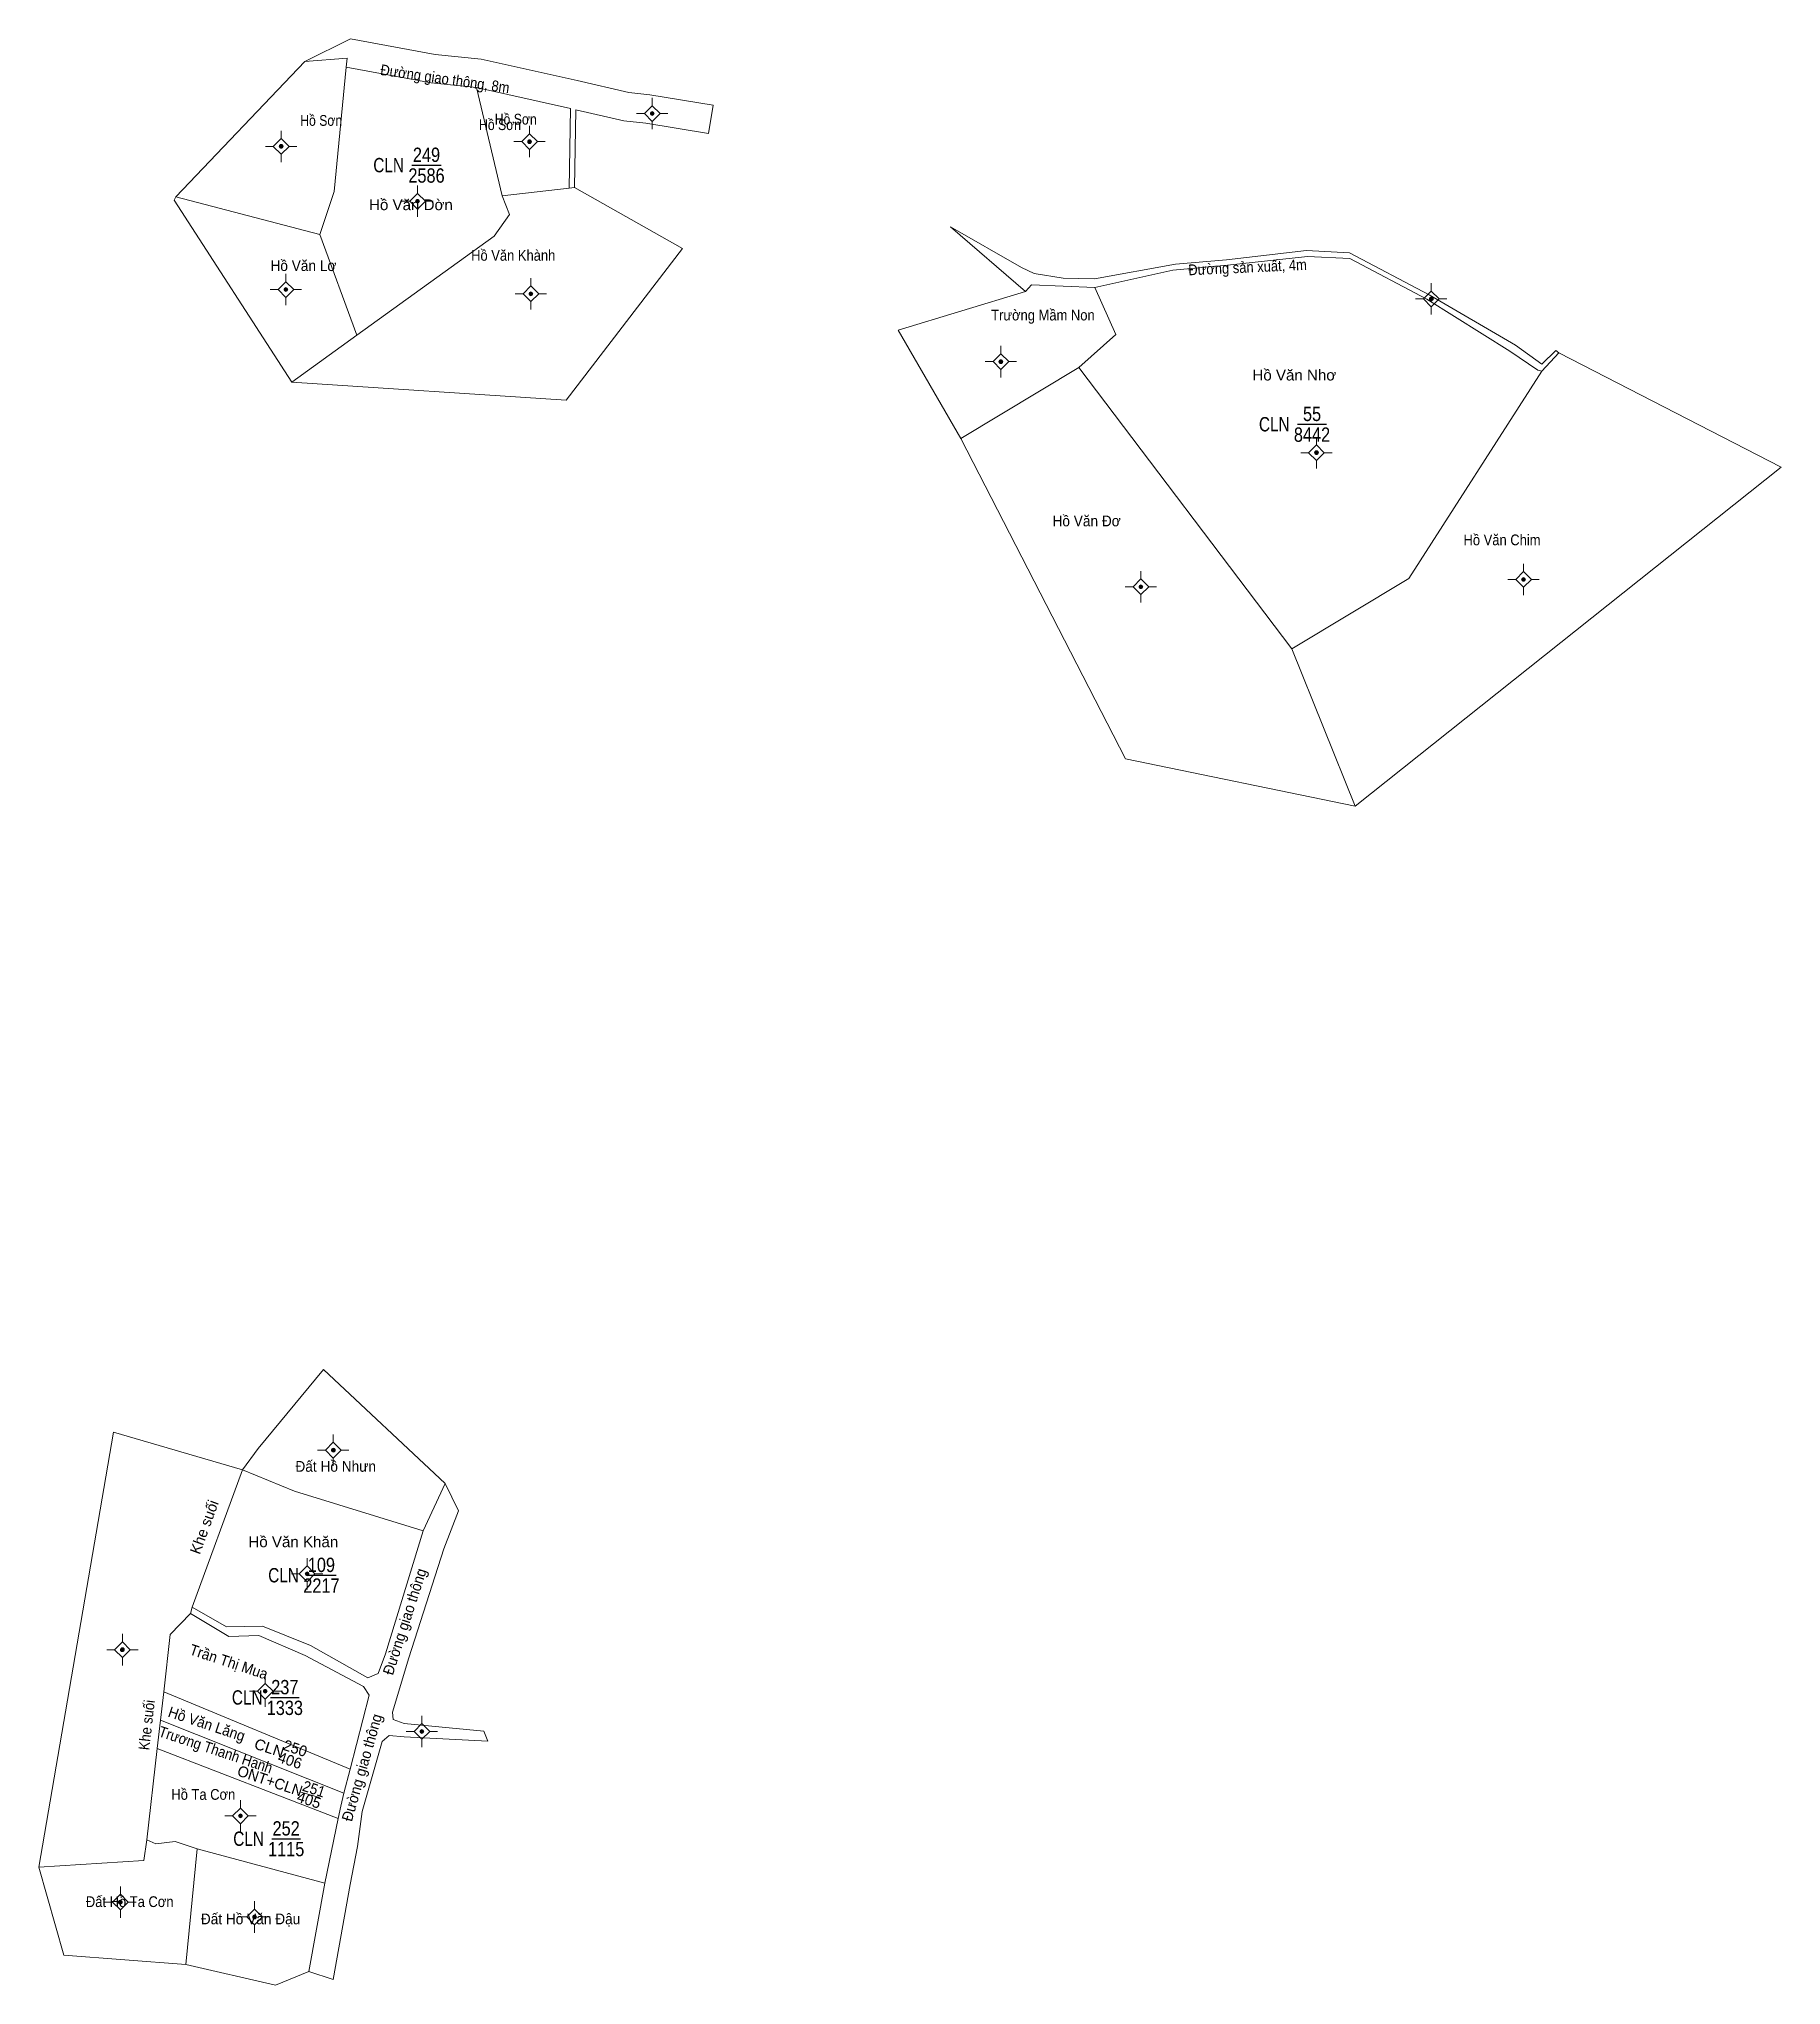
# Model space of a CAD drawing. Header units: metres. Extents: x 534043 to 534529, y 1850317 to 1850860.
import ezdxf
from ezdxf.enums import TextEntityAlignment as Align

# ---------------------------------------------------------------- set-up
doc = ezdxf.new("R2010")
doc.units = ezdxf.units.M
doc.header["$LTSCALE"] = 1.2
for name, color, linetype, lineweight in [('11', 7, 'Continuous', 13), ('6', 7, 'Continuous', 13), ('7', 7, 'Continuous', 25)]:
    doc.layers.add(name, color=color, linetype=linetype, lineweight=lineweight)
for name, color, linetype in [('2', 7, 'Continuous'), ('3', 7, 'Continuous'), ('4', 7, 'Continuous'), ('5', 7, 'Continuous')]:
    doc.layers.add(name, color=color, linetype=linetype)

msp = doc.modelspace()

# ---------------------------------------------------------------- hatches: boundary and pattern name
at = {"layer": '11'}
for points in [[(534214.264, 1850838.77, 1), (534213.214, 1850838.77, 1)], [(534214.264, 1850838.77, 1), (534213.214, 1850838.77, 1)], [(534214.264, 1850838.77, 1), (534213.214, 1850838.77, 1)], [(534110.784, 1850829.61, 1), (534109.734, 1850829.61, 1)], [(534110.784, 1850829.61, 1), (534109.734, 1850829.61, 1)], [(534110.784, 1850829.61, 1), (534109.734, 1850829.61, 1)], [(534180.054, 1850830.93, 1), (534179.004, 1850830.93, 1)], [(534180.054, 1850830.93, 1), (534179.004, 1850830.93, 1)], [(534180.054, 1850830.93, 1), (534179.004, 1850830.93, 1)], [(534148.814, 1850814.31, 1), (534147.764, 1850814.31, 1)], [(534148.814, 1850814.31, 1), (534147.764, 1850814.31, 1)], [(534148.814, 1850814.31, 1), (534147.764, 1850814.31, 1)], [(534112.104, 1850789.69, 1), (534111.054, 1850789.69, 1)], [(534112.104, 1850789.69, 1), (534111.054, 1850789.69, 1)], [(534112.104, 1850789.69, 1), (534111.054, 1850789.69, 1)], [(534180.434, 1850788.5, 1), (534179.384, 1850788.5, 1)], [(534180.434, 1850788.5, 1), (534179.384, 1850788.5, 1)], [(534180.434, 1850788.5, 1), (534179.384, 1850788.5, 1)], [(534431.524, 1850787.06, 1), (534430.474, 1850787.06, 1)], [(534431.524, 1850787.06, 1), (534430.474, 1850787.06, 1)], [(534431.524, 1850787.06, 1), (534430.474, 1850787.06, 1)], [(534311.494, 1850769.58, 1), (534310.444, 1850769.58, 1)], [(534399.504, 1850744.18, 1), (534398.454, 1850744.18, 1)], [(534399.504, 1850744.18, 1), (534398.454, 1850744.18, 1)], [(534399.504, 1850744.18, 1), (534398.454, 1850744.18, 1)], [(534350.544, 1850706.8, 1), (534349.494, 1850706.8, 1)], [(534457.254, 1850708.84, 1), (534456.204, 1850708.84, 1)], [(534457.254, 1850708.84, 1), (534456.204, 1850708.84, 1)], [(534457.254, 1850708.84, 1), (534456.204, 1850708.84, 1)], [(534125.314, 1850466.01, 1), (534124.264, 1850466.01, 1)], [(534125.314, 1850466.01, 1), (534124.264, 1850466.01, 1)], [(534125.314, 1850466.01, 1), (534124.264, 1850466.01, 1)], [(534118.014, 1850431.52, 1), (534116.964, 1850431.52, 1)], [(534118.014, 1850431.52, 1), (534116.964, 1850431.52, 1)], [(534118.014, 1850431.52, 1), (534116.964, 1850431.52, 1)], [(534066.494, 1850410.36, 1), (534065.444, 1850410.36, 1)], [(534066.494, 1850410.36, 1), (534065.444, 1850410.36, 1)], [(534066.494, 1850410.36, 1), (534065.444, 1850410.36, 1)], [(534106.344, 1850398.77, 1), (534105.294, 1850398.77, 1)], [(534106.344, 1850398.77, 1), (534105.294, 1850398.77, 1)], [(534106.344, 1850398.77, 1), (534105.294, 1850398.77, 1)], [(534150.024, 1850387.56, 1), (534148.974, 1850387.56, 1)], [(534150.024, 1850387.56, 1), (534148.974, 1850387.56, 1)], [(534150.024, 1850387.56, 1), (534148.974, 1850387.56, 1)], [(534099.414, 1850364.02, 1), (534098.364, 1850364.02, 1)], [(534099.414, 1850364.02, 1), (534098.364, 1850364.02, 1)], [(534099.414, 1850364.02, 1), (534098.364, 1850364.02, 1)], [(534065.944, 1850339.96, 1), (534064.894, 1850339.96, 1)], [(534065.944, 1850339.96, 1), (534064.894, 1850339.96, 1)], [(534065.944, 1850339.96, 1), (534064.894, 1850339.96, 1)], [(534103.364, 1850335.82, 1), (534102.314, 1850335.82, 1)], [(534103.364, 1850335.82, 1), (534102.314, 1850335.82, 1)], [(534103.364, 1850335.82, 1), (534102.314, 1850335.82, 1)]]:
    msp.add_hatch(color=256, dxfattribs=at).paths.add_polyline_path(points)

# ---------------------------------------------------------------- linework, layer by layer
for p, q in [((534213.74, 1850843.14), (534213.74, 1850840.96)), ((534213.74, 1850843.14), (534213.74, 1850840.96)), ((534213.74, 1850843.14), (534213.74, 1850840.96)), ((534211.55, 1850838.77), (534209.36, 1850838.77)), ((534211.55, 1850838.77), (534209.36, 1850838.77)), ((534211.55, 1850838.77), (534209.36, 1850838.77)), ((534218.12, 1850838.77), (534215.93, 1850838.77)), ((534218.12, 1850838.77), (534215.93, 1850838.77)), ((534218.12, 1850838.77), (534215.93, 1850838.77)), ((534110.26, 1850833.98), (534110.26, 1850831.8)), ((534110.26, 1850833.98), (534110.26, 1850831.8)), ((534110.26, 1850833.98), (534110.26, 1850831.8)), ((534179.53, 1850835.3), (534179.53, 1850833.12)), ((534179.53, 1850835.3), (534179.53, 1850833.12)), ((534179.53, 1850835.3), (534179.53, 1850833.12)), ((534213.74, 1850836.58), (534213.74, 1850834.4)), ((534213.74, 1850836.58), (534213.74, 1850834.4)), ((534213.74, 1850836.58), (534213.74, 1850834.4)), ((534108.07, 1850829.61), (534105.88, 1850829.61)), ((534108.07, 1850829.61), (534105.88, 1850829.61)), ((534108.07, 1850829.61), (534105.88, 1850829.61)), ((534110.26, 1850827.42), (534110.26, 1850825.24)), ((534110.26, 1850827.42), (534110.26, 1850825.24)), ((534110.26, 1850827.42), (534110.26, 1850825.24)), ((534114.64, 1850829.61), (534112.45, 1850829.61)), ((534114.64, 1850829.61), (534112.45, 1850829.61)), ((534114.64, 1850829.61), (534112.45, 1850829.61)), ((534177.34, 1850830.93), (534175.16, 1850830.93)), ((534177.34, 1850830.93), (534175.16, 1850830.93)), ((534177.34, 1850830.93), (534175.16, 1850830.93)), ((534179.53, 1850828.74), (534179.53, 1850826.56)), ((534179.53, 1850828.74), (534179.53, 1850826.56)), ((534179.53, 1850828.74), (534179.53, 1850826.56)), ((534183.9, 1850830.93), (534181.72, 1850830.93)), ((534183.9, 1850830.93), (534181.72, 1850830.93)), ((534183.9, 1850830.93), (534181.72, 1850830.93)), ((534148.29, 1850818.68), (534148.29, 1850816.5)), ((534148.29, 1850818.68), (534148.29, 1850816.5)), ((534148.29, 1850818.68), (534148.29, 1850816.5)), ((534146.1, 1850814.31), (534143.92, 1850814.31)), ((534146.1, 1850814.31), (534143.92, 1850814.31)), ((534146.1, 1850814.31), (534143.92, 1850814.31)), ((534148.29, 1850812.12), (534148.29, 1850809.94)), ((534148.29, 1850812.12), (534148.29, 1850809.94)), ((534148.29, 1850812.12), (534148.29, 1850809.94)), ((534152.66, 1850814.31), (534150.48, 1850814.31)), ((534152.66, 1850814.31), (534150.48, 1850814.31)), ((534152.66, 1850814.31), (534150.48, 1850814.31)), ((534111.58, 1850794.06), (534111.58, 1850791.88)), ((534111.58, 1850794.06), (534111.58, 1850791.88)), ((534111.58, 1850794.06), (534111.58, 1850791.88)), ((534109.39, 1850789.69), (534107.2, 1850789.69)), ((534109.39, 1850789.69), (534107.2, 1850789.69)), ((534109.39, 1850789.69), (534107.2, 1850789.69)), ((534115.95, 1850789.69), (534113.77, 1850789.69)), ((534115.95, 1850789.69), (534113.77, 1850789.69)), ((534115.95, 1850789.69), (534113.77, 1850789.69)), ((534177.72, 1850788.5), (534175.54, 1850788.5)), ((534177.72, 1850788.5), (534175.54, 1850788.5)), ((534177.72, 1850788.5), (534175.54, 1850788.5)), ((534179.91, 1850792.88), (534179.91, 1850790.69)), ((534179.91, 1850792.88), (534179.91, 1850790.69)), ((534179.91, 1850792.88), (534179.91, 1850790.69)), ((534184.28, 1850788.5), (534182.1, 1850788.5)), ((534184.28, 1850788.5), (534182.1, 1850788.5)), ((534184.28, 1850788.5), (534182.1, 1850788.5)), ((534431, 1850791.44), (534431, 1850789.25)), ((534431, 1850791.44), (534431, 1850789.25)), ((534431, 1850791.44), (534431, 1850789.25)), ((534111.58, 1850787.5), (534111.58, 1850785.32)), ((534111.58, 1850787.5), (534111.58, 1850785.32)), ((534111.58, 1850787.5), (534111.58, 1850785.32)), ((534179.91, 1850786.31), (534179.91, 1850784.12)), ((534179.91, 1850786.31), (534179.91, 1850784.12)), ((534179.91, 1850786.31), (534179.91, 1850784.12)), ((534428.81, 1850787.06), (534426.62, 1850787.06)), ((534428.81, 1850787.06), (534426.62, 1850787.06)), ((534428.81, 1850787.06), (534426.62, 1850787.06)), ((534431, 1850784.87), (534431, 1850782.68)), ((534431, 1850784.87), (534431, 1850782.68)), ((534431, 1850784.87), (534431, 1850782.68)), ((534435.38, 1850787.06), (534433.19, 1850787.06)), ((534435.38, 1850787.06), (534433.19, 1850787.06)), ((534435.38, 1850787.06), (534433.19, 1850787.06)), ((534310.97, 1850773.96), (534310.97, 1850771.77)), ((534308.78, 1850769.58), (534306.6, 1850769.58)), ((534310.97, 1850767.39), (534310.97, 1850765.2)), ((534315.34, 1850769.58), (534313.16, 1850769.58)), ((534398.98, 1850748.56), (534398.98, 1850746.37)), ((534398.98, 1850748.56), (534398.98, 1850746.37)), ((534398.98, 1850748.56), (534398.98, 1850746.37)), ((534396.79, 1850744.18), (534394.6, 1850744.18)), ((534396.79, 1850744.18), (534394.6, 1850744.18)), ((534396.79, 1850744.18), (534394.6, 1850744.18)), ((534398.98, 1850741.99), (534398.98, 1850739.8)), ((534398.98, 1850741.99), (534398.98, 1850739.8)), ((534398.98, 1850741.99), (534398.98, 1850739.8)), ((534403.36, 1850744.18), (534401.17, 1850744.18)), ((534403.36, 1850744.18), (534401.17, 1850744.18)), ((534403.36, 1850744.18), (534401.17, 1850744.18)), ((534456.73, 1850713.22), (534456.73, 1850711.03)), ((534456.73, 1850713.22), (534456.73, 1850711.03)), ((534456.73, 1850713.22), (534456.73, 1850711.03)), ((534350.02, 1850711.18), (534350.02, 1850708.99)), ((534454.54, 1850708.84), (534452.36, 1850708.84)), ((534454.54, 1850708.84), (534452.36, 1850708.84)), ((534454.54, 1850708.84), (534452.36, 1850708.84)), ((534461.1, 1850708.84), (534458.92, 1850708.84)), ((534461.1, 1850708.84), (534458.92, 1850708.84)), ((534461.1, 1850708.84), (534458.92, 1850708.84)), ((534347.83, 1850706.8), (534345.64, 1850706.8)), ((534350.02, 1850704.61), (534350.02, 1850702.42)), ((534354.4, 1850706.8), (534352.21, 1850706.8)), ((534456.73, 1850706.65), (534456.73, 1850704.46)), ((534456.73, 1850706.65), (534456.73, 1850704.46)), ((534456.73, 1850706.65), (534456.73, 1850704.46)), ((534124.79, 1850470.38), (534124.79, 1850468.2)), ((534124.79, 1850470.38), (534124.79, 1850468.2)), ((534124.79, 1850470.38), (534124.79, 1850468.2)), ((534122.6, 1850466.01), (534120.42, 1850466.01)), ((534122.6, 1850466.01), (534120.42, 1850466.01)), ((534122.6, 1850466.01), (534120.42, 1850466.01)), ((534124.79, 1850463.82), (534124.79, 1850461.64)), ((534124.79, 1850463.82), (534124.79, 1850461.64)), ((534124.79, 1850463.82), (534124.79, 1850461.64)), ((534129.16, 1850466.01), (534126.98, 1850466.01)), ((534129.16, 1850466.01), (534126.98, 1850466.01)), ((534129.16, 1850466.01), (534126.98, 1850466.01)), ((534117.49, 1850435.9), (534117.49, 1850433.71)), ((534117.49, 1850435.9), (534117.49, 1850433.71)), ((534117.49, 1850435.9), (534117.49, 1850433.71)), ((534115.3, 1850431.52), (534113.12, 1850431.52)), ((534115.3, 1850431.52), (534113.12, 1850431.52)), ((534115.3, 1850431.52), (534113.12, 1850431.52)), ((534121.86, 1850431.52), (534119.68, 1850431.52)), ((534121.86, 1850431.52), (534119.68, 1850431.52)), ((534121.86, 1850431.52), (534119.68, 1850431.52)), ((534117.49, 1850429.33), (534117.49, 1850427.14)), ((534117.49, 1850429.33), (534117.49, 1850427.14)), ((534117.49, 1850429.33), (534117.49, 1850427.14)), ((534065.97, 1850414.74), (534065.97, 1850412.55)), ((534065.97, 1850414.74), (534065.97, 1850412.55)), ((534065.97, 1850414.74), (534065.97, 1850412.55)), ((534063.78, 1850410.36), (534061.6, 1850410.36)), ((534063.78, 1850410.36), (534061.6, 1850410.36)), ((534063.78, 1850410.36), (534061.6, 1850410.36)), ((534070.34, 1850410.36), (534068.16, 1850410.36)), ((534070.34, 1850410.36), (534068.16, 1850410.36)), ((534070.34, 1850410.36), (534068.16, 1850410.36)), ((534065.97, 1850408.17), (534065.97, 1850405.98)), ((534065.97, 1850408.17), (534065.97, 1850405.98)), ((534065.97, 1850408.17), (534065.97, 1850405.98)), ((534105.82, 1850403.14), (534105.82, 1850400.96)), ((534105.82, 1850403.14), (534105.82, 1850400.96)), ((534105.82, 1850403.14), (534105.82, 1850400.96)), ((534103.63, 1850398.77), (534101.44, 1850398.77)), ((534103.63, 1850398.77), (534101.44, 1850398.77)), ((534103.63, 1850398.77), (534101.44, 1850398.77)), ((534110.19, 1850398.77), (534108.01, 1850398.77)), ((534110.19, 1850398.77), (534108.01, 1850398.77)), ((534110.19, 1850398.77), (534108.01, 1850398.77)), ((534105.82, 1850396.58), (534105.82, 1850394.4)), ((534105.82, 1850396.58), (534105.82, 1850394.4)), ((534105.82, 1850396.58), (534105.82, 1850394.4)), ((534147.31, 1850387.56), (534145.12, 1850387.56)), ((534147.31, 1850387.56), (534145.12, 1850387.56)), ((534147.31, 1850387.56), (534145.12, 1850387.56)), ((534149.5, 1850391.94), (534149.5, 1850389.75)), ((534149.5, 1850391.94), (534149.5, 1850389.75)), ((534149.5, 1850391.94), (534149.5, 1850389.75)), ((534153.88, 1850387.56), (534151.69, 1850387.56)), ((534153.88, 1850387.56), (534151.69, 1850387.56)), ((534153.88, 1850387.56), (534151.69, 1850387.56)), ((534149.5, 1850385.37), (534149.5, 1850383.18)), ((534149.5, 1850385.37), (534149.5, 1850383.18)), ((534149.5, 1850385.37), (534149.5, 1850383.18)), ((534098.89, 1850368.4), (534098.89, 1850366.21)), ((534098.89, 1850368.4), (534098.89, 1850366.21)), ((534098.89, 1850368.4), (534098.89, 1850366.21)), ((534096.7, 1850364.02), (534094.52, 1850364.02)), ((534096.7, 1850364.02), (534094.52, 1850364.02)), ((534096.7, 1850364.02), (534094.52, 1850364.02)), ((534098.89, 1850361.83), (534098.89, 1850359.64)), ((534098.89, 1850361.83), (534098.89, 1850359.64)), ((534098.89, 1850361.83), (534098.89, 1850359.64)), ((534103.26, 1850364.02), (534101.08, 1850364.02)), ((534103.26, 1850364.02), (534101.08, 1850364.02)), ((534103.26, 1850364.02), (534101.08, 1850364.02)), ((534065.42, 1850344.34), (534065.42, 1850342.15)), ((534065.42, 1850344.34), (534065.42, 1850342.15)), ((534065.42, 1850344.34), (534065.42, 1850342.15)), ((534063.23, 1850339.96), (534061.05, 1850339.96)), ((534063.23, 1850339.96), (534061.05, 1850339.96)), ((534063.23, 1850339.96), (534061.05, 1850339.96)), ((534069.8, 1850339.96), (534067.61, 1850339.96)), ((534069.8, 1850339.96), (534067.61, 1850339.96)), ((534069.8, 1850339.96), (534067.61, 1850339.96)), ((534102.84, 1850340.2), (534102.84, 1850338.01)), ((534102.84, 1850340.2), (534102.84, 1850338.01)), ((534102.84, 1850340.2), (534102.84, 1850338.01)), ((534065.42, 1850337.77), (534065.42, 1850335.58)), ((534065.42, 1850337.77), (534065.42, 1850335.58)), ((534065.42, 1850337.77), (534065.42, 1850335.58)), ((534100.65, 1850335.82), (534098.46, 1850335.82)), ((534100.65, 1850335.82), (534098.46, 1850335.82)), ((534100.65, 1850335.82), (534098.46, 1850335.82)), ((534102.84, 1850333.63), (534102.84, 1850331.44)), ((534102.84, 1850333.63), (534102.84, 1850331.44)), ((534102.84, 1850333.63), (534102.84, 1850331.44)), ((534107.22, 1850335.82), (534105.03, 1850335.82)), ((534107.22, 1850335.82), (534105.03, 1850335.82)), ((534107.22, 1850335.82), (534105.03, 1850335.82))]:
    msp.add_line(p, q, dxfattribs=at)
for points in [[(534213.74, 1850840.96), (534211.55, 1850838.77), (534213.74, 1850836.58), (534215.93, 1850838.77)], [(534213.74, 1850840.96), (534211.55, 1850838.77), (534213.74, 1850836.58), (534215.93, 1850838.77)], [(534213.74, 1850840.96), (534211.55, 1850838.77), (534213.74, 1850836.58), (534215.93, 1850838.77)], [(534110.26, 1850831.8), (534108.07, 1850829.61), (534110.26, 1850827.42), (534112.45, 1850829.61)], [(534110.26, 1850831.8), (534108.07, 1850829.61), (534110.26, 1850827.42), (534112.45, 1850829.61)], [(534110.26, 1850831.8), (534108.07, 1850829.61), (534110.26, 1850827.42), (534112.45, 1850829.61)], [(534179.53, 1850833.12), (534177.34, 1850830.93), (534179.53, 1850828.74), (534181.72, 1850830.93)], [(534179.53, 1850833.12), (534177.34, 1850830.93), (534179.53, 1850828.74), (534181.72, 1850830.93)], [(534179.53, 1850833.12), (534177.34, 1850830.93), (534179.53, 1850828.74), (534181.72, 1850830.93)], [(534148.29, 1850816.5), (534146.1, 1850814.31), (534148.29, 1850812.12), (534150.48, 1850814.31)], [(534148.29, 1850816.5), (534146.1, 1850814.31), (534148.29, 1850812.12), (534150.48, 1850814.31)], [(534148.29, 1850816.5), (534146.1, 1850814.31), (534148.29, 1850812.12), (534150.48, 1850814.31)], [(534111.58, 1850791.88), (534109.39, 1850789.69), (534111.58, 1850787.5), (534113.77, 1850789.69)], [(534111.58, 1850791.88), (534109.39, 1850789.69), (534111.58, 1850787.5), (534113.77, 1850789.69)], [(534111.58, 1850791.88), (534109.39, 1850789.69), (534111.58, 1850787.5), (534113.77, 1850789.69)], [(534179.91, 1850790.69), (534177.72, 1850788.5), (534179.91, 1850786.31), (534182.1, 1850788.5)], [(534179.91, 1850790.69), (534177.72, 1850788.5), (534179.91, 1850786.31), (534182.1, 1850788.5)], [(534179.91, 1850790.69), (534177.72, 1850788.5), (534179.91, 1850786.31), (534182.1, 1850788.5)], [(534431, 1850789.25), (534428.81, 1850787.06), (534431, 1850784.87), (534433.19, 1850787.06)], [(534431, 1850789.25), (534428.81, 1850787.06), (534431, 1850784.87), (534433.19, 1850787.06)], [(534431, 1850789.25), (534428.81, 1850787.06), (534431, 1850784.87), (534433.19, 1850787.06)], [(534310.97, 1850771.77), (534308.78, 1850769.58), (534310.97, 1850767.39), (534313.16, 1850769.58)], [(534398.98, 1850746.37), (534396.79, 1850744.18), (534398.98, 1850741.99), (534401.17, 1850744.18)], [(534398.98, 1850746.37), (534396.79, 1850744.18), (534398.98, 1850741.99), (534401.17, 1850744.18)], [(534398.98, 1850746.37), (534396.79, 1850744.18), (534398.98, 1850741.99), (534401.17, 1850744.18)], [(534350.02, 1850708.99), (534347.83, 1850706.8), (534350.02, 1850704.61), (534352.21, 1850706.8)], [(534456.73, 1850711.03), (534454.54, 1850708.84), (534456.73, 1850706.65), (534458.92, 1850708.84)], [(534456.73, 1850711.03), (534454.54, 1850708.84), (534456.73, 1850706.65), (534458.92, 1850708.84)], [(534456.73, 1850711.03), (534454.54, 1850708.84), (534456.73, 1850706.65), (534458.92, 1850708.84)], [(534124.79, 1850468.2), (534122.6, 1850466.01), (534124.79, 1850463.82), (534126.98, 1850466.01)], [(534124.79, 1850468.2), (534122.6, 1850466.01), (534124.79, 1850463.82), (534126.98, 1850466.01)], [(534124.79, 1850468.2), (534122.6, 1850466.01), (534124.79, 1850463.82), (534126.98, 1850466.01)], [(534117.49, 1850433.71), (534115.3, 1850431.52), (534117.49, 1850429.33), (534119.68, 1850431.52)], [(534117.49, 1850433.71), (534115.3, 1850431.52), (534117.49, 1850429.33), (534119.68, 1850431.52)], [(534117.49, 1850433.71), (534115.3, 1850431.52), (534117.49, 1850429.33), (534119.68, 1850431.52)], [(534065.97, 1850412.55), (534063.78, 1850410.36), (534065.97, 1850408.17), (534068.16, 1850410.36)], [(534065.97, 1850412.55), (534063.78, 1850410.36), (534065.97, 1850408.17), (534068.16, 1850410.36)], [(534065.97, 1850412.55), (534063.78, 1850410.36), (534065.97, 1850408.17), (534068.16, 1850410.36)], [(534105.82, 1850400.96), (534103.63, 1850398.77), (534105.82, 1850396.58), (534108.01, 1850398.77)], [(534105.82, 1850400.96), (534103.63, 1850398.77), (534105.82, 1850396.58), (534108.01, 1850398.77)], [(534105.82, 1850400.96), (534103.63, 1850398.77), (534105.82, 1850396.58), (534108.01, 1850398.77)], [(534149.5, 1850389.75), (534147.31, 1850387.56), (534149.5, 1850385.37), (534151.69, 1850387.56)], [(534149.5, 1850389.75), (534147.31, 1850387.56), (534149.5, 1850385.37), (534151.69, 1850387.56)], [(534149.5, 1850389.75), (534147.31, 1850387.56), (534149.5, 1850385.37), (534151.69, 1850387.56)], [(534098.89, 1850366.21), (534096.7, 1850364.02), (534098.89, 1850361.83), (534101.08, 1850364.02)], [(534098.89, 1850366.21), (534096.7, 1850364.02), (534098.89, 1850361.83), (534101.08, 1850364.02)], [(534098.89, 1850366.21), (534096.7, 1850364.02), (534098.89, 1850361.83), (534101.08, 1850364.02)], [(534065.42, 1850342.15), (534063.23, 1850339.96), (534065.42, 1850337.77), (534067.61, 1850339.96)], [(534065.42, 1850342.15), (534063.23, 1850339.96), (534065.42, 1850337.77), (534067.61, 1850339.96)], [(534065.42, 1850342.15), (534063.23, 1850339.96), (534065.42, 1850337.77), (534067.61, 1850339.96)], [(534102.84, 1850338.01), (534100.65, 1850335.82), (534102.84, 1850333.63), (534105.03, 1850335.82)], [(534102.84, 1850338.01), (534100.65, 1850335.82), (534102.84, 1850333.63), (534105.03, 1850335.82)], [(534102.84, 1850338.01), (534100.65, 1850335.82), (534102.84, 1850333.63), (534105.03, 1850335.82)]]:
    msp.add_lwpolyline(points, close=True, dxfattribs=at)
for centre in [(534213.739, 1850838.77), (534213.739, 1850838.77), (534213.739, 1850838.77), (534110.259, 1850829.61), (534110.259, 1850829.61), (534110.259, 1850829.61), (534179.529, 1850830.93), (534179.529, 1850830.93), (534179.529, 1850830.93), (534148.289, 1850814.31), (534148.289, 1850814.31), (534148.289, 1850814.31), (534111.579, 1850789.69), (534111.579, 1850789.69), (534111.579, 1850789.69), (534179.909, 1850788.5), (534179.909, 1850788.5), (534179.909, 1850788.5), (534430.999, 1850787.06), (534430.999, 1850787.06), (534430.999, 1850787.06), (534310.969, 1850769.58), (534398.979, 1850744.18), (534398.979, 1850744.18), (534398.979, 1850744.18), (534350.019, 1850706.8), (534456.729, 1850708.84), (534456.729, 1850708.84), (534456.729, 1850708.84), (534124.789, 1850466.01), (534124.789, 1850466.01), (534124.789, 1850466.01), (534117.489, 1850431.52), (534117.489, 1850431.52), (534117.489, 1850431.52), (534065.969, 1850410.36), (534065.969, 1850410.36), (534065.969, 1850410.36), (534105.819, 1850398.77), (534105.819, 1850398.77), (534105.819, 1850398.77), (534149.499, 1850387.56), (534149.499, 1850387.56), (534149.499, 1850387.56), (534098.889, 1850364.02), (534098.889, 1850364.02), (534098.889, 1850364.02), (534065.419, 1850339.96), (534065.419, 1850339.96), (534065.419, 1850339.96), (534102.839, 1850335.82), (534102.839, 1850335.82), (534102.839, 1850335.82)]:
    msp.add_circle(centre, 0.525, dxfattribs=at)
at = {"layer": '6'}
for p, q in [((534128.65, 1850854.23), (534116.84, 1850853.3)), ((534128.65, 1850854.23), (534128.4, 1850851.66)), ((534164.7, 1850846.04), (534171.9, 1850815.83)), ((534192.41, 1850839.85), (534192.04, 1850818.13)), ((534121, 1850805), (534131.38, 1850776.97)), ((534317.83, 1850789.11), (534319.47, 1850791.01)), ((534337.18, 1850790.23), (534319.47, 1850791.01)), ((534131.38, 1850776.97), (534113.24, 1850763.88)), ((534332.73, 1850767.99), (534392.07, 1850689.48)), ((534461.81, 1850766.92), (534466.56, 1850772.06)), ((534409.74, 1850645.62), (534392.07, 1850689.48)), ((534103.87, 1850466.48), (534099.45, 1850460.53)), ((534099.45, 1850460.53), (534085.43, 1850422.26)), ((534149.86, 1850443.54), (534155.99, 1850456.71)), ((534155.99, 1850456.71), (534159.74, 1850449.1)), ((534159.74, 1850449.1), (534155.66, 1850438.5)), ((534155.66, 1850438.5), (534145.86, 1850408.12)), ((534085.43, 1850422.26), (534084.97, 1850420.45)), ((534077.5, 1850398.6), (534129.52, 1850377.09)), ((534076.59, 1850390.71), (534127.77, 1850370.31)), ((534166.75, 1850387.65), (534167.93, 1850384.84)), ((534075.68, 1850382.77), (534072.75, 1850357.34)), ((534075.68, 1850382.77), (534126.14, 1850363.3)), ((534127.77, 1850370.31), (534129.52, 1850377.09)), ((534115.43, 1850370.72), (534120.93, 1850369.11)), ((534122.4, 1850345.27), (534126.14, 1850363.3)), ((534071.92, 1850351.6), (534072.75, 1850357.34)), ((534075.34, 1850356.21), (534072.75, 1850357.34)), ((534083.69, 1850322.58), (534086.82, 1850354.82)), ((534122.4, 1850345.27), (534086.82, 1850354.82)), ((534042.7, 1850349.7), (534071.92, 1850351.6)), ((534118.01, 1850320.62), (534122.4, 1850345.27)), ((534118.01, 1850320.62), (534124.79, 1850318.43))]:
    msp.add_line(p, q, dxfattribs=at)
for points in [[(534129.59, 1850859.58), (534116.84, 1850853.3), (534080.86, 1850815.51), (534121, 1850805)], [(534192.41, 1850839.85), (534205.82, 1850836.78), (534211.98, 1850836.07), (534229.47, 1850833.23), (534230.75, 1850841.13), (534213.08, 1850843.99), (534207.24, 1850844.66), (534192.83, 1850847.96), (534166, 1850853.94), (534153.19, 1850855.28), (534129.59, 1850859.58)], [(534128.4, 1850851.66), (534125, 1850817), (534121, 1850805)], [(534128.4, 1850851.66), (534152.05, 1850847.36), (534164.7, 1850846.04)], [(534190.54, 1850817.96), (534190.92, 1850840.19), (534164.7, 1850846.04)], [(534080.86, 1850815.51), (534080.39, 1850814.57), (534113.24, 1850763.88)], [(534113.24, 1850763.88), (534189.78, 1850758.87), (534222.15, 1850801.12), (534192.04, 1850818.13)], [(534171.9, 1850815.83), (534173.95, 1850810.58), (534169.63, 1850804.58), (534131.38, 1850776.97)], [(534171.9, 1850815.83), (534190.54, 1850817.96), (534192.04, 1850818.13)], [(534296.93, 1850807.22), (534317.83, 1850789.11), (534282.31, 1850778.4), (534299.82, 1850748.15), (534332.73, 1850767.99)], [(534296.93, 1850807.22), (534316.76, 1850795.82), (534320.22, 1850794.18), (534328.31, 1850792.85), (534337.04, 1850792.64), (534359.63, 1850796.8)], [(534465.74, 1850772.73), (534461.81, 1850768.84), (534454.49, 1850774.16), (534430.37, 1850788.22), (534408.18, 1850799.89), (534396.23, 1850800.54), (534373.92, 1850797.95), (534359.63, 1850796.8)], [(534461.81, 1850766.92), (534460.71, 1850767.21), (534452.86, 1850772.54), (534429.73, 1850787.04), (534408.31, 1850798.34), (534396.48, 1850798.89), (534374.16, 1850796.48), (534358.95, 1850795.12), (534337.18, 1850790.23)], [(534337.18, 1850790.23), (534343.05, 1850777.12), (534332.73, 1850767.99)], [(534409.74, 1850645.62), (534528.55, 1850740.18), (534466.56, 1850772.06), (534465.74, 1850772.73)], [(534392.07, 1850689.48), (534424.78, 1850709.13), (534461.81, 1850766.92)], [(534299.82, 1850748.15), (534345.73, 1850658.81), (534409.74, 1850645.62)], [(534155.99, 1850456.71), (534122.1, 1850488.49), (534103.87, 1850466.48)], [(534099.45, 1850460.53), (534063.5, 1850471.02), (534042.7, 1850349.7)], [(534099.45, 1850460.53), (534113.94, 1850454.56), (534149.86, 1850443.54)], [(534085.43, 1850422.26), (534095.05, 1850416.75), (534105.07, 1850416.92), (534118.41, 1850411.56), (534134.44, 1850402.51), (534137.33, 1850403.77), (534139.32, 1850409.22), (534149.86, 1850443.54)], [(534084.97, 1850420.45), (534079.34, 1850414.63), (534077.5, 1850398.6)], [(534129.52, 1850377.09), (534134.83, 1850397.72), (534133.25, 1850400.07), (534116.98, 1850408.75), (534104.07, 1850414.33), (534095.66, 1850414.03), (534084.97, 1850420.45)], [(534166.75, 1850387.65), (534144.53, 1850389.74), (534141.46, 1850390.87), (534141.35, 1850392.9), (534145.86, 1850408.12)], [(534077.5, 1850398.6), (534076.59, 1850390.71), (534075.68, 1850382.77)], [(534131.58, 1850355.52), (534132.83, 1850365.2), (534138.44, 1850384.77), (534140.37, 1850386.4), (534144.52, 1850386.08), (534167.93, 1850384.84)], [(534126.14, 1850363.3), (534126.85, 1850366.71), (534127.77, 1850370.31)], [(534075.34, 1850356.21), (534080.73, 1850356.87), (534086.82, 1850354.82)], [(534124.79, 1850318.43), (534129.5, 1850344.88), (534131.58, 1850355.52)], [(534042.7, 1850349.7), (534049.68, 1850325.21), (534083.69, 1850322.58)], [(534083.69, 1850322.58), (534108.63, 1850316.83), (534118.01, 1850320.62)]]:
    msp.add_lwpolyline(points, dxfattribs=at)
at = {"layer": '7'}
for p, q in [((534146.73, 1850824.38), (534154.87, 1850824.38)), ((534393.7, 1850752.12), (534401.79, 1850752.12)), ((534117.41, 1850431.13), (534125.55, 1850431.13)), ((534107.26, 1850397.04), (534115.29, 1850397.04)), ((534107.64, 1850357.65), (534115.67, 1850357.65))]:
    msp.add_line(p, q, dxfattribs=at)

# ---------------------------------------------------------------- texts
at = {"layer": '2'}
for s, rotation, width, p in [('Đường giao thông, 8m', 351.861, 0.9, (534155.733, 1850846.985)), ('Đường sản xuất, 4m', 2.666, 0.9, (534379.825, 1850794.417)), ('Đường giao thông', 72.121, 0.95, (534146.129, 1850417.745)), ('Trần Thị Mua', 341.577, 0.95, (534095.191, 1850405.559)), ('Khe suối', 83.452, 0.9, (534074.256, 1850389.199)), ('Hồ Văn Lăng', 341.577, 0.95, (534089.031, 1850388.235)), ('Đường giao thông', 74.004, 0.95, (534134.205, 1850377.082)), ('Trương Thanh Hạnh', 341.577, 0.9, (534091.531, 1850381.04))]:
    msp.add_text(s, height=3, rotation=rotation, dxfattribs=dict(at, width=width)).set_placement(p, align=Align.CENTER)
for s, width, p in [('Hồ Sơn', 0.85, (534121.42, 1850835.34)), ('Hồ Sơn', 0.85, (534171.29, 1850834.16)), ('Hồ Sơn', 0.85, (534175.67, 1850835.7)), ('Hồ Văn Dờn', 1.05, (534146.445, 1850811.83)), ('Hồ Văn Khành', 0.9, (534174.97, 1850797.72)), ('Hồ Văn Lơ', 0.95, (534116.46, 1850794.85)), ('Trường Mầm Non', 0.9, (534322.695, 1850781.07)), ('Hồ Văn Nhơ', 1.05, (534392.805, 1850764.33)), ('Hồ Văn Đơ', 0.95, (534334.875, 1850723.65)), ('Hồ Văn Chim', 0.9, (534450.725, 1850718.37)), ('Đất Hồ Nhưn', 0.95, (534125.46, 1850459.99)), ('Hồ Văn Khăn', 1.05, (534113.645, 1850438.95)), ('Hồ Ta Cơn', 0.9, (534088.545, 1850368.5)), ('Đất Hồ Ta Cơn', 0.9, (534068.01, 1850338.59)), ('Đất Hồ Văn Đậu', 0.95, (534101.72, 1850333.78))]:
    msp.add_text(s, height=3, dxfattribs=dict(at, width=width)).set_placement(p, align=Align.CENTER)
msp.add_text('Khe suối', height=3, rotation=69.977, dxfattribs=at).set_placement((534090.217, 1850444.061), align=Align.CENTER)
at = {"layer": '3', "width": 0.8}
for p in [(534145.7, 1850822.38), (534392.69, 1850750.12), (534116.39, 1850429.13), (534106.26, 1850395.04), (534106.64, 1850355.65)]:
    msp.add_text('CLN ', height=4, dxfattribs=at).set_placement(p, align=Align.RIGHT)
at = {"layer": '3', "width": 1.05}
msp.add_text('CLN', height=3, rotation=341.577, dxfattribs=at).set_placement((534106.481, 1850381.534), align=Align.CENTER)
at = {"layer": '3'}
msp.add_text('ONT+CLN', height=3, rotation=341.577, dxfattribs=at).set_placement((534106.676, 1850372.37), align=Align.CENTER)
at = {"layer": '4', "width": 0.85}
for s, p in [('249', (534150.785, 1850825.27)), ('55', (534397.75, 1850753.01)), ('109', (534121.475, 1850432.02)), ('237', (534111.27, 1850397.93)), ('252', (534111.645, 1850358.54))]:
    msp.add_text(s, height=4, dxfattribs=at).set_placement(p, align=Align.CENTER)
at = {"layer": '4'}
msp.add_text('250', height=3, rotation=341.577, dxfattribs=at).set_placement((534113.706, 1850381.449), align=Align.CENTER)
at = {"layer": '4', "width": 0.95}
msp.add_text('251', height=3, rotation=341.577, dxfattribs=at).set_placement((534118.926, 1850370.102), align=Align.CENTER)
at = {"layer": '5', "width": 0.85}
for s, p in [('2586', (534150.79, 1850819.49)), ('8442', (534397.735, 1850747.23)), ('2217', (534121.48, 1850426.24)), ('1333', (534111.275, 1850392.15)), ('1115', (534111.655, 1850352.76))]:
    msp.add_text(s, height=4, dxfattribs=at).set_placement(p, align=Align.CENTER)
at = {"layer": '5'}
for s, p in [('406', (534112.266, 1850378.062)), ('405', (534117.556, 1850367.029))]:
    msp.add_text(s, height=3, rotation=341.577, dxfattribs=at).set_placement(p, align=Align.CENTER)

doc.saveas('drawing.dxf')
